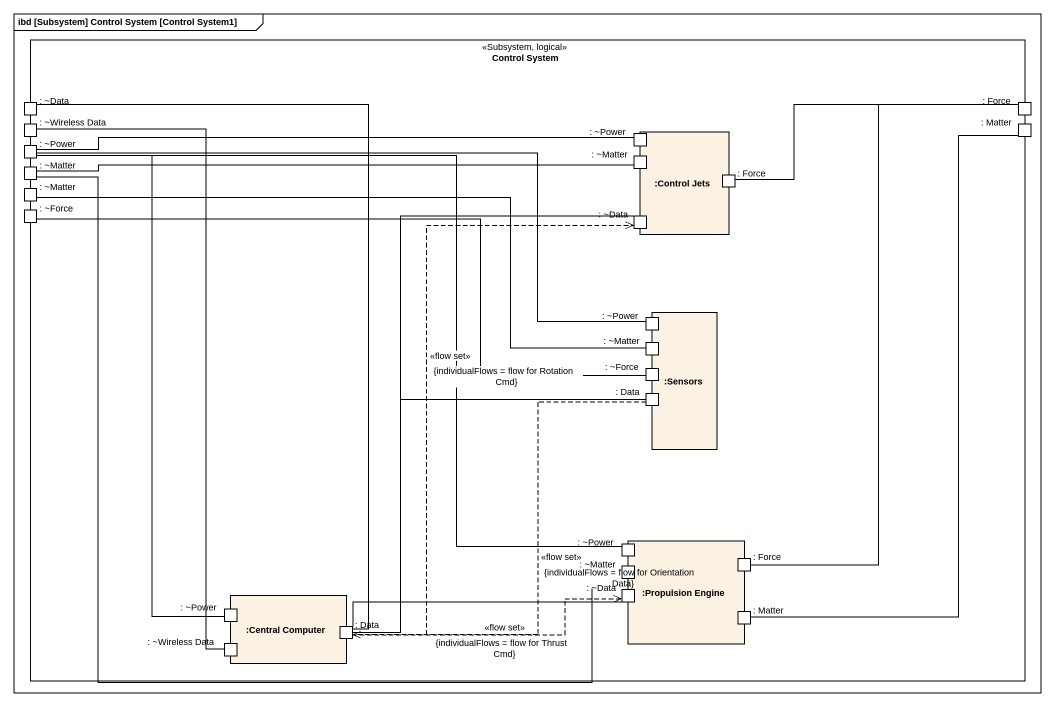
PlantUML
@startuml
mainframe ibd [Subsystem] Control System [Control System1]
rectangle "Control System" as Control_System <<Subsystem, logical>> {
  port ": ~Data" as Data
  port ": ~Wireless Data" as Wireless_Data
  rectangle ":Control Jets" as Control_Jets {
    port ": ~Power" as Power_2
    port ": ~Matter" as Matter_3
    port ": Force" as Force_2
    port ": ~Data" as Data_2
  }
  port ": Force" as Force
  port ": Matter" as Matter
  port ": ~Power" as Power
  port ": ~Matter" as Matter_2
  port ": ~Matter" as Matter_4
  port ": ~Force" as Force_3
  rectangle ":Sensors" as Sensors {
    port ": ~Power" as Power_3
    port ": ~Matter" as Matter_5
    port ": Data" as Data_3
    port ": ~Force" as Force_4
  }
  rectangle ":Propulsion Engine" as Propulsion_Engine {
    port ": ~Power" as Power_4
    port ": ~Data" as Data_4
    port ": ~Matter" as Matter_6
    port ": Force" as Force_5
    port ": Matter" as Matter_7
  }
  rectangle ":Central Computer" as Central_Computer {
    port ": ~Power" as Power_5
    port ": Data" as Data_5
    port ": ~Wireless Data" as Wireless_Data_2
  }
}
Force -left- Force_2
Force -- Force_5
Power_2 -left- Power
Matter_3 -left- Matter_2
Power_3 -left- Power
Matter_5 -left- Matter_4
Data_3 ..> Data_5 : <<flow set>>\n{individualFlows = flow for Orientation Data}
Force_4 -left- Force_3
Power_4 -up- Power
Data_4 -left- Data_5
Matter_6 -up- Matter_2
Power_5 -up- Power
Data_5 -up- Data
Data_5 -up- Data_2
Data_5 .up.> Data_2 : <<flow set>>\n{individualFlows = flow for Rotation Cmd}
Data_5 -up- Data_3
Data_5 .right.> Data_4 : <<flow set>>\n{individualFlows = flow for Thrust Cmd}
Matter_7 -up- Matter
Wireless_Data_2 -up- Wireless_Data
@enduml
